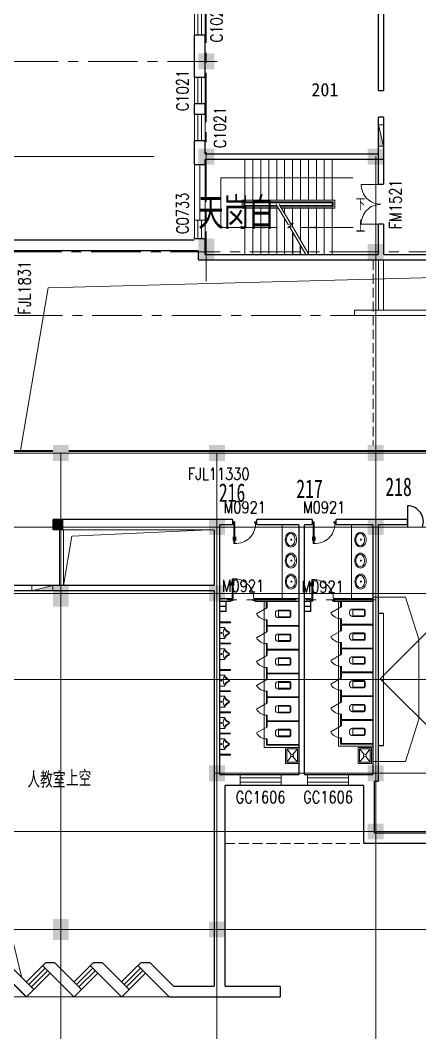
# Model space of a CAD drawing. Extents: x 2719331 to 3465925, y -270324 to -167476.
# Drawn here: x 2926251 to 2941347, y -242934 to -204677 of the extents above; entities that cross this region are included whole.
import ezdxf
from ezdxf.enums import TextEntityAlignment as Align

# ---------------------------------------------------------------- set-up
doc = ezdxf.new("R2010")
doc.units = 0
doc.header["$LTSCALE"] = 1500
doc.header["$MEASUREMENT"] = 0
doc.linetypes.add('CENTER', pattern=[2, 1.25, -0.25, 0.25, -0.25])
doc.linetypes.add('DASH', pattern=[0.35, 0.25, -0.1])
doc.layers.get('0').update_dxf_attribs({"linetype": 'CONTINUOUS', "lineweight": 0})
for name, color, linetype, lineweight in [('AXIS', 7, 'CONTINUOUS', 5), ('COLUMN', 7, 'CONTINUOUS', 5), ('DOTE', 7, 'CENTER', 5), ('LVTRY', 7, 'CONTINUOUS', 5), ('LVTRY_WINDOW', 7, 'CONTINUOUS', 5), ('OTHER', 7, 'CONTINUOUS', 5), ('P-S-TEXT', 7, 'CONTINUOUS', 5), ('PUB_DIM', 250, 'CONTINUOUS', 5), ('PUB_TEXT', 7, 'CONTINUOUS', 5), ('STAIR', 7, 'CONTINUOUS', 5), ('WALL', 7, 'CONTINUOUS', 5), ('WINDOW', 7, 'CONTINUOUS', 5), ('WINDOW_TEXT', 7, 'CONTINUOUS', 5), ('屋顶', 7, 'CONTINUOUS', 5), ('我的', 7, 'CONTINUOUS', 5), ('消火栓', 7, 'CONTINUOUS', 5), ('虚线', 7, 'DASH', 5), ('防火卷帘名称', 7, 'CONTINUOUS', 5)]:
    doc.layers.add(name, color=color, linetype=linetype, lineweight=lineweight)
doc.layers.add('中文', color=4, linetype='CONTINUOUS')
doc.layers.add('地面', color=250, linetype='CONTINUOUS')
doc.styles.add('_SIMPLEX', font='SIMPLEX.shx', dxfattribs={"width": 0.6})
doc.styles.add('H1', font='romans.shx', dxfattribs={"width": 1.2, "bigfont": 'hztxt.shx'})
doc.styles.add('HZ4', font='SimSun.ttf', dxfattribs={"width": 0.7, "height": 700})
doc.styles.add('SIMPLEX', font='SIMPLEX.SHX', dxfattribs={"width": 0.6})
doc.styles.get("Standard").update_dxf_attribs({"font": 'SIMHEI.TTF', "height": 1.2})

# ---------------------------------------------------------------- blocks, each defined once
blk = doc.blocks.new('_FZH')
blk.add_solid([(0.5, -0.5), (-0.5, -0.5), (0.5, 0.5), (-0.5, 0.5)])
blk = doc.blocks.new('_ARROW')
blk.add_solid([(0, 0), (-1, 0.1), (-1, -0.1)])
blk = doc.blocks.new('A$C68C06AB7')
at = {"layer": '消火栓'}
blk.add_hatch(color=256, dxfattribs=at).paths.add_polyline_path([(800, 200), (0, 200), (800, 0)])
blk.add_line((0, 200), (800, 0), dxfattribs=at)
blk.add_lwpolyline([(0, 200), (0, 0), (800, 0), (800, 200)], close=True, dxfattribs=at)
blk = doc.blocks.new('_WBLK')
for p, q in [((-0.5, 0.5), (0.5, 0.5)), ((0.5, 0.167), (-0.5, 0.167)), ((0.5, -0.167), (-0.5, -0.167)), ((-0.5, -0.5), (0.5, -0.5))]:
    blk.add_line(p, q)
at = {"layer": 'WINDOW_TEXT', "style": 'SIMPLEX', "flags": 9}
blk.add_attdef('A', text='', height=1, dxfattribs=at).set_placement((0, 1.5), align=Align.MIDDLE)
blk = doc.blocks.new('M_A3PTU')
for p, q in [((-0.5, 0), (-0.499, -0.498)), ((0.5, 0), (0.499, -0.498))]:
    blk.add_line(p, q)
for centre, start, end in [((-0.498, -0.001), 269.885, 0.0763), ((0.498, -0.001), 179.9237, 270.115)]:
    blk.add_arc(centre, 0.498, start, end)
blk = doc.blocks.new('_GCBLK')
at = {"linetype": 'DASH'}
for p, q in [((-0.5, -0.5), (-0.5, 0.5)), ((0.5, -0.5), (0.5, 0.5)), ((-0.5, 0.2), (0.5, 0.2)), ((-0.5, -0.2), (0.5, -0.2))]:
    blk.add_line(p, q, dxfattribs=at)
at = {"layer": 'WINDOW_TEXT', "style": 'SIMPLEX', "flags": 9}
blk.add_attdef('A', text='', height=1, dxfattribs=at).set_placement((0, 1.5), align=Align.MIDDLE)
blk = doc.blocks.new('_LV6')
for p, q in [((-140, -340), (-140, -780)), ((-110, -340), (-110, -770)), ((100, -300), (-100, -300)), ((100, -330), (-100, -330)), ((110, -770), (110, -340)), ((140, -780), (140, -340)), ((140, -770), (-140, -770)), ((-30, -890), (30, -890))]:
    blk.add_line(p, q)
for centre, radius, start, end in [((-100, -340), 40, 90, 180), ((-100, -340), 10, 90, 180), ((100, -340), 40, 0, 90), ((100, -340), 10, 0, 90), ((-30, -780), 110, 180, 270), ((30, -780), 110, 270, 0)]:
    blk.add_arc(centre, radius, start, end)
blk = doc.blocks.new('_DBLK')
blk.add_line((-0.5, 0), (0, -0.866))
blk.add_arc((-0.5, 0), 1, 300, 0)
at = {"layer": 'WINDOW_TEXT', "style": 'SIMPLEX', "flags": 9}
blk.add_attdef('A', text='', height=1, dxfattribs=at).set_placement((0, 1.5), align=Align.MIDDLE)
blk = doc.blocks.new('_LV3')
for points in [[(280, -265, 0.12431), (260, -186, 0.105707), (198, -113, 0.086941), (110, -67, 0.077137), (0, -50, 0.077137), (-110, -67, 0.086941), (-198, -113, 0.105707), (-260, -186, 0.12431), (-280, -265, 0.12431), (-260, -344, 0.105707), (-198, -417, 0.086941), (-110, -463, 0.077137), (0, -480, 0.077137), (110, -463, 0.086941), (198, -417, 0.105707), (260, -344, 0.12431)], [(230, -275, 0.12431), (216, -220, 0.105707), (168, -163, 0.086941), (95, -125, 0.077137), (0, -110, 0.077137), (-95, -125, 0.086941), (-168, -163, 0.105707), (-216, -220, 0.12431), (-230, -275, 0.12431), (-216, -330, 0.105707), (-168, -387, 0.086941), (-95, -425, 0.077137), (0, -440, 0.077137), (95, -425, 0.086941), (168, -387, 0.105707), (216, -330, 0.12431)]]:
    blk.add_lwpolyline(points, format="xyb", close=True)
blk.add_circle((0, -250), 20)
blk = doc.blocks.new('_LV8')
for p, q in [((-205, 0), (205, 0)), ((-205, -191), (-205, 0)), ((205, 0), (205, -191))]:
    blk.add_line(p, q)
blk.add_circle((0, -60), 20)
for centre, radius, start, end in [((-243, -391), 203, 19.2639, 79.2894), ((-152, -175), 10, 114.1084, 248.1394), ((5, -526), 395, 66.6675, 114.1084), ((-243, -401), 233, 19.2639, 68.1394), ((0, -306), 54, 199.2639, 269.7777), ((0, -316), 24, 199.2639, 269.4998), ((0, -306), 54, 270.2223, 340.7361), ((0, -316), 24, 270.5002, 340.7361), ((243, -401), 233, 110.4941, 160.7361), ((243, -391), 203, 100.7106, 160.7361), ((158, -173), 10, 290.4941, 66.6675)]:
    blk.add_arc(centre, radius, start, end)
blk = doc.blocks.new('M_A23MCU')
for p, q in [((-0.454, 0.081), (-0.454, 0.905)), ((-0.454, 0.905), (-0.413, 0.905)), ((-0.413, 0.905), (-0.413, 0.081)), ((-0.489, 0.782), (-0.489, 0.624)), ((-0.378, 0.782), (-0.378, 0.624)), ((-0.495, -0.002), (-0.495, 0.081)), ((-0.495, 0.081), (-0.454, 0.081)), ((-0.413, 0.081), (-0.454, 0.081)), ((-0.454, 0.081), (-0.454, 0.039)), ((-0.454, 0.039), (-0.413, 0.039)), ((-0.413, 0.039), (-0.413, -0.002)), ((0.412, 0.039), (0.412, -0.002)), ((0.453, 0.039), (0.412, 0.039)), ((0.453, 0.081), (0.453, 0.039)), ((0.494, 0.081), (0.453, 0.081)), ((0.494, -0.002), (0.494, 0.081)), ((-0.413, -0.002), (-0.495, -0.002)), ((-0.495, -0.002), (-0.495, -0.002)), ((0.412, -0.002), (0.494, -0.002)), ((0.494, -0.002), (0.494, -0.002))]:
    blk.add_line(p, q)
blk.add_arc((-0.372, 0.082), 0.825, 359.9283, 92.866)
blk = doc.blocks.new('_LV12')
for p, q in [((-250, -50), (-39, -219)), ((-250, -450), (-39, -281)), ((39, -219), (250, -50)), ((39, -281), (250, -450))]:
    blk.add_line(p, q)
for points in [[(300, -500), (300, 0), (-300, 0), (-300, -500)], [(250, -450), (250, -50), (-250, -50), (-250, -450)]]:
    blk.add_lwpolyline(points, close=True)
blk.add_circle((0, -250), 50)

msp = doc.modelspace()

# ---------------------------------------------------------------- linework, layer by layer
at = {"lineweight": 25}
msp.add_line((2940882.6, -223022.5), (2940882.6, -223831.5), dxfattribs=at)
msp.add_arc((2940882.6, -223622.5), 600, 339.61625, 90, dxfattribs=at)
at = {"layer": 'AXIS', "lineweight": 0}
msp.add_line((2925307.1, -209831.5), (2931307.1, -209831.5), dxfattribs=at)
at = {"layer": 'DOTE', "lineweight": 0}
for p, q in [((2933282.2, -176659), (2933282.2, -214903.5)), ((2933687.4, -206231.5), (2910974.2, -206231.5)), ((2978807.5, -213431.5), (2910974.2, -213431.5)), ((2910974.2, -215831.5), (2977655.9, -215831.5)), ((2939682.2, -226581.5), (2933682.2, -226581.5))]:
    msp.add_line(p, q, dxfattribs=at)
at = {"layer": 'LVTRY', "lineweight": 0}
for p, q in [((2936144.9, -226531.5), (2936144.9, -223731.5)), ((2938772.7, -226531.5), (2938772.7, -223731.5)), ((2939849.6, -229556.5), (2945674.6, -223731.5)), ((2935470.6, -226631.5), (2935470.6, -232152.3)), ((2938276.5, -226631.5), (2938276.5, -232111.5)), ((2934191.9, -227412.4), (2933791.9, -227412.4)), ((2934191.9, -227442.4), (2933791.9, -227442.4)), ((2934191.9, -227442.4), (2934191.9, -227412.4)), ((2935550.6, -227332.3), (2935580.6, -227332.3)), ((2935550.6, -227332.3), (2935550.6, -227782.3)), ((2935580.6, -227332.3), (2935580.6, -227542.3)), ((2935580.6, -227542.3), (2936780.6, -227542.3)), ((2935580.6, -227572.3), (2936780.6, -227572.3)), ((2935580.6, -227572.3), (2935580.6, -227782.3)), ((2938356.5, -227291.5), (2938356.5, -227741.5)), ((2938386.5, -227291.5), (2938356.5, -227291.5)), ((2938386.5, -227291.5), (2938386.5, -227501.5)), ((2939586.5, -227501.5), (2938386.5, -227501.5)), ((2938386.5, -227531.5), (2938386.5, -227741.5)), ((2939586.5, -227531.5), (2938386.5, -227531.5)), ((2935550.6, -227782.3), (2935580.6, -227782.3)), ((2938386.5, -227741.5), (2938356.5, -227741.5)), ((2934191.9, -228212.4), (2933791.9, -228212.4)), ((2934191.9, -228242.4), (2933791.9, -228242.4)), ((2934191.9, -228242.4), (2934191.9, -228212.4)), ((2935550.6, -228232.3), (2935550.6, -228682.3)), ((2935550.6, -228232.3), (2935580.6, -228232.3)), ((2935580.6, -228232.3), (2935580.6, -228442.3)), ((2938356.5, -228191.5), (2938356.5, -228641.5)), ((2938386.5, -228191.5), (2938356.5, -228191.5)), ((2938386.5, -228191.5), (2938386.5, -228401.5)), ((2935550.6, -228682.3), (2935580.6, -228682.3)), ((2935580.6, -228442.3), (2936780.6, -228442.3)), ((2935580.6, -228472.3), (2935580.6, -228682.3)), ((2935580.6, -228472.3), (2936780.6, -228472.3)), ((2938386.5, -228641.5), (2938356.5, -228641.5)), ((2939586.5, -228401.5), (2938386.5, -228401.5)), ((2938386.5, -228431.5), (2938386.5, -228641.5)), ((2939586.5, -228431.5), (2938386.5, -228431.5)), ((2935550.6, -229132.3), (2935580.6, -229132.3)), ((2935550.6, -229132.3), (2935550.6, -229582.3)), ((2935580.6, -229132.3), (2935580.6, -229342.3)), ((2938356.5, -229091.5), (2938356.5, -229541.5)), ((2938386.5, -229091.5), (2938356.5, -229091.5)), ((2938386.5, -229091.5), (2938386.5, -229301.5)), ((2934191.9, -229212.4), (2933791.9, -229212.4)), ((2934191.9, -229242.4), (2933791.9, -229242.4)), ((2934191.9, -229242.4), (2934191.9, -229212.4)), ((2935580.6, -229342.3), (2936780.6, -229342.3)), ((2935580.6, -229372.3), (2936780.6, -229372.3)), ((2935580.6, -229372.3), (2935580.6, -229582.3)), ((2939586.5, -229301.5), (2938386.5, -229301.5)), ((2938386.5, -229331.5), (2938386.5, -229541.5)), ((2939586.5, -229331.5), (2938386.5, -229331.5)), ((2935550.6, -229582.3), (2935580.6, -229582.3)), ((2938386.5, -229541.5), (2938356.5, -229541.5)), ((2939849.6, -229556.5), (2945674.6, -235381.5)), ((2934191.9, -230012.4), (2933791.9, -230012.4)), ((2934191.9, -230042.4), (2933791.9, -230042.4)), ((2934191.9, -230042.4), (2934191.9, -230012.4)), ((2935550.6, -230032.3), (2935580.6, -230032.3)), ((2935550.6, -230032.3), (2935550.6, -230482.3)), ((2935580.6, -230032.3), (2935580.6, -230242.3)), ((2935580.6, -230242.3), (2936780.6, -230242.3)), ((2935580.6, -230272.3), (2936780.6, -230272.3)), ((2935580.6, -230272.3), (2935580.6, -230482.3)), ((2938356.5, -229991.5), (2938356.5, -230441.5)), ((2938386.5, -229991.5), (2938356.5, -229991.5)), ((2938386.5, -229991.5), (2938386.5, -230201.5)), ((2939586.5, -230201.5), (2938386.5, -230201.5)), ((2938386.5, -230231.5), (2938386.5, -230441.5)), ((2939586.5, -230231.5), (2938386.5, -230231.5)), ((2935550.6, -230482.3), (2935580.6, -230482.3)), ((2938386.5, -230441.5), (2938356.5, -230441.5)), ((2934191.9, -230812.4), (2933791.9, -230812.4)), ((2934191.9, -230842.4), (2933791.9, -230842.4)), ((2934191.9, -230842.4), (2934191.9, -230812.4)), ((2935550.6, -230932.3), (2935580.6, -230932.3)), ((2935550.6, -230932.3), (2935550.6, -231382.3)), ((2935580.6, -230932.3), (2935580.6, -231142.3)), ((2938356.5, -230891.5), (2938356.5, -231341.5)), ((2938386.5, -230891.5), (2938356.5, -230891.5)), ((2938386.5, -230891.5), (2938386.5, -231101.5)), ((2935550.6, -231382.3), (2935580.6, -231382.3)), ((2935580.6, -231142.3), (2936780.6, -231142.3)), ((2935580.6, -231172.3), (2936780.6, -231172.3)), ((2935580.6, -231172.3), (2935580.6, -231382.3)), ((2938386.5, -231341.5), (2938356.5, -231341.5)), ((2939586.5, -231101.5), (2938386.5, -231101.5)), ((2938386.5, -231131.5), (2938386.5, -231341.5)), ((2939586.5, -231131.5), (2938386.5, -231131.5)), ((2934191.9, -231612.4), (2933791.9, -231612.4)), ((2934191.9, -231642.4), (2933791.9, -231642.4)), ((2935550.6, -231832.3), (2935580.6, -231832.3)), ((2935550.6, -231832.3), (2935550.6, -232072.3)), ((2935580.6, -231832.3), (2935580.6, -232042.3)), ((2938356.5, -231791.5), (2938356.5, -232031.5)), ((2938386.5, -231791.5), (2938356.5, -231791.5)), ((2938386.5, -231791.5), (2938386.5, -232001.5)), ((2935470.6, -232152.3), (2936780.6, -232152.3)), ((2935550.6, -232072.3), (2936780.6, -232072.3)), ((2935580.6, -232042.3), (2936780.6, -232042.3)), ((2939586.5, -232111.5), (2938276.5, -232111.5)), ((2939586.5, -232031.5), (2938356.5, -232031.5)), ((2939586.5, -232001.5), (2938386.5, -232001.5)), ((2934191.9, -232412.4), (2933791.9, -232412.4)), ((2934191.9, -232442.4), (2933791.9, -232442.4)), ((2934191.9, -232442.4), (2934191.9, -232412.4))]:
    msp.add_line(p, q, dxfattribs=at)
at = {"layer": 'LVTRY', "lineweight": 0, "const_width": 50}
for points in [[(2934209.5, -226631.5), (2933782.2, -226631.5)], [(2935550.6, -226631.5), (2935550.6, -226882.3)], [(2935550.6, -226882.3), (2935580.6, -226882.3)], [(2935580.6, -226631.5), (2935580.6, -226882.3)], [(2938356.5, -226631.5), (2938356.5, -226841.5)], [(2938386.5, -226841.5), (2938356.5, -226841.5)], [(2938386.5, -226631.5), (2938386.5, -226841.5)]]:
    msp.add_lwpolyline(points, dxfattribs=at)
at = {"layer": 'OTHER', "lineweight": 0}
msp.add_line((2924512.1, -233504.5), (2926299.2, -240806.6), dxfattribs=at)
for points in [[(2926264.6, -220931.5), (2927305.4, -214782.1), (2966882.2, -213731.6)], [(2927882.2, -226031.5), (2928197.2, -224168.9), (2933382.2, -223931.5)]]:
    msp.add_lwpolyline(points, dxfattribs=at)
at = {"layer": 'PUB_DIM', "lineweight": 0}
for points in [[(2935940.3, -212506.5), (2933830, -212506.5), (2933830, -210636), (2938818.6, -210636)], [(2936840.3, -212506.5), (2938831.8, -212506.5)]]:
    msp.add_lwpolyline(points, dxfattribs=at)
at = {"layer": 'STAIR', "lineweight": 0}
for p, q in [((2934740.3, -211481.5), (2934740.3, -209931.5)), ((2935040.3, -211481.5), (2935040.3, -209931.5)), ((2935340.3, -211481.5), (2935340.3, -209931.5)), ((2935640.3, -211481.5), (2935640.3, -209931.5)), ((2935940.3, -211481.5), (2935940.3, -209931.5)), ((2936240.3, -209931.5), (2936240.3, -211481.5)), ((2936540.3, -209931.5), (2936540.3, -211481.5)), ((2936840.3, -209931.5), (2936840.3, -211481.5)), ((2937140.3, -211481.5), (2937140.3, -209931.5)), ((2937440.3, -211481.5), (2937440.3, -209931.5)), ((2937740.3, -211481.5), (2937740.3, -209931.5)), ((2938040.3, -209931.5), (2938040.3, -211481.5)), ((2938140.3, -211481.5), (2934640.3, -211481.5)), ((2934640.3, -211781.5), (2934640.3, -211481.5)), ((2938080.3, -211541.5), (2934700.3, -211541.5)), ((2934700.3, -211721.5), (2934700.3, -211541.5)), ((2934740.3, -211721.5), (2934740.3, -211541.5)), ((2935040.3, -211581.5), (2935040.3, -211541.5)), ((2935340.3, -211581.5), (2935340.3, -211541.5)), ((2935640.3, -211581.5), (2935640.3, -211541.5)), ((2935940.3, -211581.5), (2935940.3, -211541.5)), ((2936240.3, -211541.5), (2936240.3, -211581.5)), ((2936540.3, -211541.5), (2936540.3, -211581.5)), ((2936840.3, -211541.5), (2936840.3, -211581.5)), ((2937140.3, -211581.5), (2937140.3, -211541.5)), ((2937440.3, -211581.5), (2937440.3, -211541.5)), ((2937740.3, -211581.5), (2937740.3, -211541.5)), ((2938040.3, -211541.5), (2938040.3, -211721.5)), ((2938080.3, -211541.5), (2938080.3, -211721.5)), ((2938140.3, -211481.5), (2938140.3, -211781.5)), ((2934640.3, -211781.5), (2935998, -211781.5)), ((2934700.3, -211721.5), (2935963.4, -211721.5)), ((2938040.3, -211581.5), (2934740.3, -211581.5)), ((2934740.3, -211681.5), (2935940.3, -211681.5)), ((2934740.3, -213531.5), (2934740.3, -211781.5)), ((2935040.3, -211721.5), (2935040.3, -211681.5)), ((2935040.3, -213531.5), (2935040.3, -211781.5)), ((2935340.3, -211721.5), (2935340.3, -211681.5)), ((2935340.3, -213531.5), (2935340.3, -211781.5)), ((2935640.3, -211721.5), (2935640.3, -211681.5)), ((2935640.3, -213531.5), (2935640.3, -211781.5)), ((2936379.1, -212391.5), (2935915.3, -211638.2)), ((2935940.3, -211721.5), (2935940.3, -211681.5)), ((2935940.3, -213531.5), (2935940.3, -211781.5)), ((2936479.6, -212365.6), (2936030.8, -211638.2)), ((2936055.8, -211681.5), (2938040.3, -211681.5)), ((2936078.9, -211721.5), (2938080.3, -211721.5)), ((2936113.5, -211781.5), (2938140.3, -211781.5)), ((2936240.3, -211681.5), (2936240.3, -211721.5)), ((2936240.3, -211781.5), (2936240.3, -211951.1)), ((2936540.3, -211681.5), (2936540.3, -211721.5)), ((2936540.3, -211781.5), (2936540.3, -212471.6)), ((2936840.3, -211681.5), (2936840.3, -211721.5)), ((2936840.3, -211781.5), (2936840.3, -212990.3)), ((2937140.3, -211721.5), (2937140.3, -211681.5)), ((2937140.3, -213531.5), (2937140.3, -211781.5)), ((2937440.3, -211721.5), (2937440.3, -211681.5)), ((2937440.3, -213531.5), (2937440.3, -211781.5)), ((2937740.3, -211721.5), (2937740.3, -211681.5)), ((2937740.3, -213531.5), (2937740.3, -211781.5)), ((2938040.3, -211781.5), (2938040.3, -213531.5)), ((2936240.3, -212151.1), (2936240.3, -213531.5)), ((2936359.8, -212518.1), (2936560, -212344.8)), ((2936540.7, -212471.4), (2936359.8, -212518.1)), ((2936560, -212344.8), (2936379.1, -212391.5)), ((2937037.3, -213531.5), (2936440.2, -212497.4)), ((2937152.7, -213531.5), (2936540.7, -212471.4)), ((2927482.2, -220931.5), (2920882.2, -220931.5)), ((2927482.2, -220971.5), (2920882.2, -220971.5)), ((2927482.2, -221031.5), (2920882.2, -221031.5)), ((2948382.2, -220931.5), (2928082.2, -220931.5)), ((2948382.2, -220971.5), (2928082.2, -220971.5)), ((2948382.2, -221031.5), (2928082.2, -221031.5)), ((2927732.2, -226031.5), (2927732.2, -223931.5)), ((2927782.2, -226031.5), (2927782.2, -223931.5)), ((2927882.2, -223931.5), (2927882.2, -226031.5))]:
    msp.add_line(p, q, dxfattribs=at)
at = {"layer": 'STAIR', "lineweight": 0, "const_width": 50}
for points in [[(2938040.3, -209931.5), (2934740.3, -209931.5)], [(2936540.3, -212670.7), (2936540.3, -213531.5)], [(2936840.3, -213190.3), (2936840.3, -213531.5)]]:
    msp.add_lwpolyline(points, dxfattribs=at)
at = {"layer": 'WALL', "lineweight": 0}
for p, q in [((2939582.2, -226481.5), (2940812, -226481.5)), ((2941312, -228068.1), (2940812, -226481.5)), ((2939982.2, -227081.5), (2939982.2, -232081.5)), ((2941312, -228068.1), (2941312, -231081.5)), ((2941312, -231081.5), (2940812, -232681.5)), ((2939582.2, -232681.5), (2940812, -232681.5)), ((2917482.2, -241581.5), (2931882.2, -241581.5))]:
    msp.add_line(p, q, dxfattribs=at)
at = {"layer": 'WALL', "lineweight": 0, "const_width": 50}
for points in [[(2939782.2, -207332.6), (2939782.2, -190431.6)], [(2939982.2, -190431.6), (2939982.2, -207332.6)], [(2933232.2, -205231.5), (2932832.2, -205231.5)], [(2932832.2, -206831.5), (2932832.2, -205231.5)], [(2933232.2, -205231.5), (2933232.2, -206831.5)], [(2933232.2, -206831.5), (2932832.2, -206831.5)], [(2939982.2, -207332.6), (2939782.2, -207332.6)], [(2933232.2, -207831.5), (2932832.2, -207831.5)], [(2932832.2, -208231.5), (2932832.2, -207831.5)], [(2933232.2, -207831.5), (2933232.2, -208231.5)], [(2933232.2, -208231.5), (2932832.2, -208231.5)], [(2939782.2, -210881.5), (2939782.2, -208332.6)], [(2939982.2, -208332.6), (2939782.2, -208332.6)], [(2939982.2, -208332.6), (2939982.2, -210881.5)], [(2933232.2, -209231.5), (2932832.2, -209231.5)], [(2932832.2, -210131.5), (2932832.2, -209231.5)], [(2933232.2, -209231.5), (2933232.2, -209731.5)], [(2939782.2, -209731.5), (2933232.2, -209731.5)], [(2933232.2, -209931.5), (2933232.2, -210131.5)], [(2939982.2, -209931.5), (2933232.2, -209931.5)], [(2939782.2, -209931.5), (2939982.2, -209931.5)], [(2933232.2, -210131.5), (2932832.2, -210131.5)], [(2939782.2, -210881.5), (2939982.2, -210881.5)], [(2939782.2, -213531.5), (2939782.2, -212381.5)], [(2939782.2, -212381.5), (2939982.2, -212381.5)], [(2939982.2, -212381.5), (2939982.2, -213531.5)], [(2932832.2, -212981.5), (2925982.2, -212981.5)], [(2932832.2, -212881.5), (2932832.2, -212931.5)], [(2932832.2, -212931.5), (2933232.2, -212931.5)], [(2933232.2, -212931.5), (2933232.2, -213531.5)], [(2932982.2, -213381.5), (2925582.2, -213381.5)], [(2932982.2, -213731.5), (2932982.2, -213381.5)], [(2939982.2, -213731.5), (2932982.2, -213731.5)], [(2939782.2, -213531.5), (2933232.2, -213531.5)], [(2939982.2, -213531.5), (2942032.2, -213531.5)], [(2939982.2, -213731.5), (2942282.2, -213731.5)], [(2934282.2, -223531.5), (2927482.2, -223531.5)], [(2927482.2, -223531.5), (2927482.2, -223931.5)], [(2934282.2, -223731.5), (2933782.2, -223731.5)], [(2933782.2, -223731.5), (2933782.2, -228031.6)], [(2934282.2, -223531.5), (2934282.2, -223731.5)], [(2935182.2, -223531.5), (2935182.2, -223731.5)], [(2936782.2, -223531.5), (2935182.2, -223531.5)], [(2936782.2, -223731.5), (2935182.2, -223731.5)], [(2937282.2, -223531.5), (2936782.2, -223531.5)], [(2936782.2, -228501.5), (2936782.2, -223731.5)], [(2937282.2, -223731.5), (2936982.2, -223731.5)], [(2936982.2, -233181.5), (2936982.2, -223731.5)], [(2937282.2, -223731.5), (2937282.2, -223531.5)], [(2938182.2, -223731.5), (2938182.2, -223531.5)], [(2939782.2, -223531.5), (2938182.2, -223531.5)], [(2939582.2, -223731.5), (2938182.2, -223731.5)], [(2940882.6, -223531.5), (2939582.2, -223531.5)], [(2939582.2, -233181.5), (2939582.2, -223731.5)], [(2940882.6, -223731.5), (2939782.2, -223731.5)], [(2939782.2, -233431.5), (2939782.2, -223731.5)], [(2940882.6, -223531.5), (2940882.6, -223731.5)], [(2933582.2, -223931.5), (2927482.2, -223931.5)], [(2933582.2, -223931.5), (2933582.2, -226031.5)], [(2933582.2, -226031.5), (2916982.2, -226031.5)], [(2933582.2, -226231.5), (2916982.2, -226231.5)], [(2933582.2, -226231.5), (2933582.2, -241181.5)], [(2933782.2, -226531.5), (2934209.5, -226531.5)], [(2933782.2, -226631.5), (2934022.2, -226631.5), (2934022.2, -227011.5), (2933782.2, -227011.5), (2933782.2, -226631.5)], [(2933782.2, -226631.5), (2934209.5, -226631.5)], [(2934209.5, -226631.5), (2933782.2, -226631.5)], [(2933782.2, -226821.5), (2934022.2, -226821.5)], [(2934209.5, -226631.5), (2934209.5, -226531.5)], [(2935115.8, -226531.5), (2936782.2, -226531.5)], [(2935115.8, -226531.5), (2935115.8, -226631.5)], [(2935115.8, -226631.5), (2936782.2, -226631.5)], [(2936982.2, -226531.5), (2937231.3, -226531.5)], [(2936982.2, -226631.5), (2937222.2, -226631.5), (2937222.2, -227011.5), (2936982.2, -227011.5), (2936982.2, -226631.5)], [(2936982.2, -226631.5), (2937231.3, -226631.5)], [(2936982.2, -226821.5), (2937222.2, -226821.5)], [(2937231.3, -226531.5), (2937231.3, -226631.5)], [(2938105.6, -226531.5), (2939582.2, -226531.5)], [(2938105.6, -226631.5), (2938105.6, -226531.5)], [(2938105.6, -226631.5), (2939582.2, -226631.5)], [(2939782.2, -227081.5), (2939982.2, -227081.5)], [(2933782.2, -228031.6), (2933782.2, -233181.5)], [(2936782.2, -233181.5), (2936782.2, -228501.5)], [(2939782.2, -232081.5), (2939982.2, -232081.5)], [(2936782.2, -233181.5), (2933782.2, -233181.5)], [(2939582.2, -233181.5), (2936982.2, -233181.5)], [(2933982.2, -233581.5), (2933982.2, -241181.5)], [(2939232.2, -233581.5), (2933982.2, -233581.5)], [(2939232.2, -235781.5), (2939232.2, -233581.5)], [(2939632.2, -233431.5), (2939782.2, -233431.5)], [(2939632.2, -233431.5), (2939632.2, -235381.5)], [(2939632.2, -235381.5), (2941782.2, -235381.5)], [(2941782.2, -235781.5), (2939232.2, -235781.5)], [(2926482.2, -241581.5), (2925299.3, -240398.6)], [(2926765, -241298.6), (2925748.2, -240281.8)], [(2927099.3, -240398.6), (2927216.2, -240281.8)], [(2928282.2, -241581.5), (2927099.3, -240398.6)], [(2927548.2, -240281.8), (2927216.2, -240281.8)], [(2928565, -241298.6), (2927548.2, -240281.8)], [(2928899.3, -240398.6), (2929016.2, -240281.8)], [(2930082.2, -241581.5), (2928899.3, -240398.6)], [(2929348.2, -240281.8), (2929016.2, -240281.8)], [(2930365, -241298.6), (2929348.2, -240281.8)], [(2930699.3, -240398.6), (2930816.2, -240281.8)], [(2931882.2, -241581.5), (2930699.3, -240398.6)], [(2931148.2, -240281.8), (2930816.2, -240281.8)], [(2932047.9, -241181.5), (2931148.2, -240281.8)], [(2926765, -241298.6), (2926482.2, -241581.5)], [(2928565, -241298.6), (2928282.2, -241581.5)], [(2930365, -241298.6), (2930082.2, -241581.5)], [(2933582.2, -241181.5), (2932047.9, -241181.5)], [(2933982.2, -241181.5), (2936082.2, -241181.5)], [(2936082.2, -241581.5), (2936082.2, -241181.5)], [(2936082.2, -241581.5), (2936082.2, -241181.5)], [(2931882.2, -241581.5), (2936082.2, -241581.5)]]:
    msp.add_lwpolyline(points, dxfattribs=at)
at = {"layer": 'WINDOW', "lineweight": 0}
for p, q in [((2932832.2, -212231.5), (2932832.2, -210131.5)), ((2933032.2, -212231.5), (2933032.2, -210131.5)), ((2933232.2, -212231.5), (2933232.2, -210131.5)), ((2932832.2, -212231.5), (2933232.2, -212231.5))]:
    msp.add_line(p, q, dxfattribs=at)
at = {"layer": '屋顶', "lineweight": 0}
for p, q in [((2939782.2, -213731.5), (2939782.2, -215631.5)), ((2939982.2, -213731.5), (2939982.2, -215631.5)), ((2947982.2, -215631.5), (2938882.2, -215631.5)), ((2938882.2, -215631.5), (2938882.2, -215831.5)), ((2938882.2, -215831.5), (2948882.2, -215831.5))]:
    msp.add_line(p, q, dxfattribs=at)
at = {"layer": '我的', "lineweight": 0}
for p, q in [((2939682.2, -247674.8), (2939682.2, -209831.5)), ((2978807.5, -221031.5), (2910974.2, -221031.5)), ((2927782.2, -247942.5), (2927782.2, -221031.5)), ((2933682.2, -221031.5), (2933682.2, -247942.5)), ((2978807.5, -223831.5), (2910974.2, -223831.5)), ((2978807.5, -226331.5), (2914682.2, -226331.5)), ((2978807.5, -229581.5), (2910974.2, -229581.5)), ((2978807.5, -233131.5), (2933582.2, -233131.5)), ((2978807.5, -235331.5), (2910974.2, -235331.5)), ((2978807.5, -239031.5), (2910974.2, -239031.5))]:
    msp.add_line(p, q, dxfattribs=at)
at = {"layer": '虚线', "lineweight": 0}
for p, q in [((2939582.2, -213731.5), (2939582.2, -220731.5)), ((2933982.2, -235781.5), (2939232.2, -235781.5))]:
    msp.add_line(p, q, dxfattribs=at)

# ---------------------------------------------------------------- block references
at = {"layer": 'COLUMN', "lineweight": 0, "xscale": 600, "zscale": 600}
for p, yscale in [((2933282.2, -206231.5), 600), ((2933282.2, -209831.5), 600), ((2939682.2, -209831.5), 600), ((2933282.2, -213331.5), 800), ((2939682.2, -213431.5), 600)]:
    msp.add_blockref('_FZH', p, dxfattribs=dict(at, yscale=yscale))
at = {"layer": 'COLUMN', "lineweight": 0, "rotation": 359.9999999999999}
for p, xscale, yscale, zscale in [((2927782.2, -221031.5), 600, 600, 600), ((2933682.2, -221031.5), 600, 600, 600), ((2939682.2, -221031.5), 600, 600, 600), ((2927682.2, -223731.5), 400, 400, 400), ((2933682.2, -223831.5), 600, 600, 600), ((2939682.2, -223831.5), 600, 600, 600), ((2927782.2, -226431.5), 600, 800, 600), ((2933682.2, -226331.5), 600, 600, 600), ((2933682.2, -233131.5), 600, 600, 600), ((2939682.2, -233131.5), 600, 600, 600), ((2939682.2, -235331.5), 600, 600, 600), ((2927782.2, -239031.5), 600, 800, 600), ((2933682.2, -239031.5), 600, 600, 600)]:
    msp.add_blockref('_FZH', p, dxfattribs=dict(at, xscale=xscale, yscale=yscale, zscale=zscale))
at = {"layer": 'LVTRY', "lineweight": 0, "xscale": -1, "rotation": 270.000000000045}
for p in [(2936744.9, -224301.4), (2939372.7, -224301.4), (2936744.9, -225094.2), (2939372.7, -225094.2), (2936749.2, -225887), (2939377, -225887)]:
    msp.add_blockref('_LV3', p, dxfattribs=at)
at = {"layer": 'LVTRY', "lineweight": 0}
for name, p, rotation in [('_LV6', (2936780.6, -227107.3), 269.999999999916), ('_LV6', (2939586.5, -227066.5), 269.9999999998707), ('_LV8', (2933791.9, -227827.4), 90.00000000000512), ('_LV6', (2936780.6, -228007.3), 269.999999999916), ('_LV6', (2939586.5, -227966.5), 269.9999999998707), ('_LV8', (2933791.9, -228627.4), 90.00000000000512), ('_LV6', (2936780.6, -228907.3), 269.999999999916), ('_LV6', (2939586.5, -228866.5), 269.9999999998707), ('_LV8', (2933791.9, -229627.4), 90.00000000000512), ('_LV6', (2936780.6, -229807.3), 269.999999999916), ('_LV6', (2939586.5, -229766.5), 269.9999999998707), ('_LV8', (2933791.9, -230427.4), 90.00000000000512), ('_LV6', (2936780.6, -230707.3), 269.999999999916), ('_LV6', (2939586.5, -230666.5), 269.9999999998707), ('_LV8', (2933791.9, -231227.4), 90.00000000000512), ('_LV6', (2939586.5, -231566.5), 269.9999999998707), ('_LV8', (2933791.9, -232027.4), 90.00000000000512), ('_LV6', (2936780.6, -231607.3), 269.999999999916), ('_LV12', (2936771.6, -232460.8), 270.000000000114), ('_LV12', (2939524.5, -232456.1), 270.000000000114)]:
    msp.add_blockref(name, p, dxfattribs=dict(at, rotation=rotation))
at = {"layer": 'LVTRY_WINDOW', "lineweight": 0, "xscale": 450, "yscale": 450, "zscale": 450}
for p, rotation in [((2938371.5, -227066.5), 269.9999999998711), ((2935565.6, -227107.3), 269.9999999999164), ((2935565.6, -228007.3), 269.9999999999164), ((2938371.5, -227966.5), 269.9999999998711), ((2935565.6, -228907.3), 269.9999999999164), ((2938371.5, -228866.5), 269.9999999998711), ((2935565.6, -229807.3), 269.9999999999164), ((2938371.5, -229766.5), 269.9999999998711), ((2935565.6, -230707.3), 269.9999999999164), ((2938371.5, -230666.5), 269.9999999998711), ((2935565.6, -231607.3), 269.9999999999164), ((2938371.5, -231566.5), 269.9999999998711)]:
    msp.add_blockref('_DBLK', p, dxfattribs=dict(at, rotation=rotation))
at = {"layer": 'PUB_DIM', "lineweight": 0, "extrusion": (0, 0, -1), "xscale": -600, "yscale": 600, "zscale": -600}
msp.add_blockref('_ARROW', (-2935940.3, -212506.5), dxfattribs=at)
at = {"layer": 'PUB_DIM', "lineweight": 0, "extrusion": (0, 0, -1), "xscale": -600, "yscale": 600, "zscale": -600, "rotation": 180}
msp.add_blockref('_ARROW', (-2936840.3, -212506.5), dxfattribs=at)
at = {"layer": 'WINDOW', "lineweight": 0}
ref = msp.add_blockref('_WBLK', (2933032.2, -204731.5), dxfattribs=dict(at, xscale=1000, yscale=399.9999999236315, zscale=1000, rotation=90))
ref.add_attrib('A', 'C1021', dxfattribs={"layer": 'WINDOW_TEXT', "height": 450, "rotation": 90, "style": '_SIMPLEX', "width": 0.8, "flags": 8}).set_placement((2933670.3, -204731.5), align=Align.MIDDLE)
ref = msp.add_blockref('_WBLK', (2933032.2, -207331.5), dxfattribs=dict(at, xscale=1000, yscale=399.9999999240972, zscale=1000, rotation=90))
ref.add_attrib('A', 'C1021', dxfattribs={"layer": 'WINDOW_TEXT', "height": 450, "rotation": 90, "style": '_SIMPLEX', "width": 0.8, "flags": 8}).set_placement((2932382.2, -207331.5), align=Align.MIDDLE)
ref = msp.add_blockref('_WBLK', (2933032.2, -208731.5), dxfattribs=dict(at, xscale=1000, yscale=399.9999999240972, zscale=1000, rotation=90))
ref.add_attrib('A', 'C1021', dxfattribs={"layer": 'WINDOW_TEXT', "height": 450, "rotation": 90, "style": '_SIMPLEX', "width": 0.8, "flags": 8}).set_placement((2933797.8, -208731.5), align=Align.MIDDLE)
ref = msp.add_blockref('M_A3PTU', (2939882.2, -211631.5), dxfattribs=dict(at, xscale=1500, yscale=-1500, zscale=1500, rotation=90))
ref.add_attrib('A', 'FM1521', dxfattribs={"layer": 'WINDOW_TEXT', "height": 450, "rotation": 90, "style": '_SIMPLEX', "width": 0.8, "flags": 8}).set_placement((2940432.2, -211631.5, -360295.4), align=Align.MIDDLE)
ref = msp.add_blockref('_WBLK', (2933032.2, -212581.5), dxfattribs=dict(at, xscale=700, yscale=400.0000000107102, zscale=700, rotation=90))
ref.add_attrib('A', 'C0733', dxfattribs={"layer": 'WINDOW_TEXT', "height": 450, "rotation": 90, "style": '_SIMPLEX', "width": 0.8, "flags": 8}).set_placement((2932382.2, -211974.1), align=Align.MIDDLE)
ref = msp.add_blockref('M_A23MCU', (2934732.2, -223631.5), dxfattribs=dict(at, xscale=900, yscale=-900, zscale=900))
ref.add_attrib('A', 'M0921', dxfattribs={"layer": 'WINDOW_TEXT', "height": 450, "style": '_SIMPLEX', "width": 0.8, "flags": 8}).set_placement((2934732.2, -223081.5), align=Align.MIDDLE)
ref = msp.add_blockref('M_A23MCU', (2937732.2, -223631.5), dxfattribs=dict(at, xscale=900, yscale=-900, zscale=900))
ref.add_attrib('A', 'M0921', dxfattribs={"layer": 'WINDOW_TEXT', "height": 450, "style": '_SIMPLEX', "width": 0.8, "flags": 8}).set_placement((2937732.2, -223081.5), align=Align.MIDDLE)
ref = msp.add_blockref('M_A23MCU', (2934666.8, -226595), dxfattribs=dict(at, xscale=900, yscale=900, zscale=900))
ref.add_attrib('A', 'M0921', dxfattribs={"layer": 'WINDOW_TEXT', "height": 450, "style": '_SIMPLEX', "width": 0.8, "flags": 8}).set_placement((2934666.8, -226045), align=Align.MIDDLE)
ref = msp.add_blockref('M_A23MCU', (2937677.1, -226627.1), dxfattribs=dict(at, xscale=900, yscale=900, zscale=900))
ref.add_attrib('A', 'M0921', dxfattribs={"layer": 'WINDOW_TEXT', "height": 450, "style": '_SIMPLEX', "width": 0.8, "flags": 8}).set_placement((2937677.1, -226077.1), align=Align.MIDDLE)
ref = msp.add_blockref('_GCBLK', (2935332.5, -233381.5), dxfattribs=dict(at, xscale=-1550, yscale=399.9991050362877, zscale=1550, rotation=180))
ref.add_attrib('A', 'GC1606', dxfattribs={"layer": 'WINDOW_TEXT', "height": 450, "style": '_SIMPLEX', "width": 0.8, "flags": 8}).set_placement((2935332.5, -234031.5), align=Align.MIDDLE)
ref = msp.add_blockref('_GCBLK', (2937882.5, -233381.5), dxfattribs=dict(at, xscale=-1550, yscale=399.9991050362877, zscale=1550, rotation=180))
ref.add_attrib('A', 'GC1606', dxfattribs={"layer": 'WINDOW_TEXT', "height": 450, "style": '_SIMPLEX', "width": 0.8, "flags": 8}).set_placement((2937882.5, -234031.5), align=Align.MIDDLE)
at = {"layer": 'WINDOW', "lineweight": 0, "xscale": 873, "zscale": 873}
for p, yscale, rotation in [((2926932.1, -240848.7), 400, 44.99999999999437), ((2928732.1, -240848.7), 400, 44.99999999999437), ((2930532.1, -240848.7), 400.0000000572763, 225), ((2930532.1, -240848.7), 400, 44.99999999999437)]:
    msp.add_blockref('_WBLK', p, dxfattribs=dict(at, yscale=yscale, rotation=rotation))
at = {"layer": '消火栓', "lineweight": 0, "xscale": -1}
for p, rotation in [((2939982.2, -208631.5), 90), ((2926682.2, -226031.5), 180)]:
    msp.add_blockref('A$C68C06AB7', p, dxfattribs=dict(at, rotation=rotation))

# ---------------------------------------------------------------- texts
at = {"layer": 'P-S-TEXT', "lineweight": 0, "style": 'H1', "width": 0.8}
for s, p in [('下', (2938929.3, -211859.4)), ('上', (2938929.3, -212685.5))]:
    msp.add_text(s, height=450, rotation=360, dxfattribs=at).set_placement(p)
at = {"layer": 'PUB_TEXT', "lineweight": 0, "style": 'H1', "width": 0.8}
for s, p in [('上空', (2927975.2, -233624.7)), ('人教室', (2926518.4, -233674.9))]:
    msp.add_text(s, height=600, dxfattribs=at).set_placement(p)
at = {"layer": 'WINDOW_TEXT', "lineweight": 0, "style": '_SIMPLEX', "width": 0.8}
msp.add_text('FJL11330', height=450, dxfattribs=at).set_placement((2932586.8, -222037.9))
at = {"layer": '中文', "insert": (2937251.3, -207048.6), "char_height": 500, "width": 6011.563, "attachment_point": 1}
msp.add_mtext('{\\fFangSong_GB2312|b0|i0|c134|p49;\\C0;201}', dxfattribs=at)
at = {"layer": '地面', "lineweight": 25, "char_height": 700, "width": 2451.47, "attachment_point": 1, "style": 'HZ4'}
for s, insert in [('{\\C0;216}', (2933755.1, -222172.8)), ('{\\C0;217}', (2936681.7, -222026.6)), ('{\\C0;218}', (2940047.3, -221953.5))]:
    msp.add_mtext(s, dxfattribs=dict(at, insert=insert))
at = {"layer": '我的', "lineweight": 0, "style": 'H1', "width": 0.8}
msp.add_text('天岗白', height=1200, dxfattribs=at).set_placement((2932973.8, -212568.7))
at = {"layer": '防火卷帘名称', "lineweight": 0, "style": '_SIMPLEX', "width": 0.8}
msp.add_text('FJL1831', height=450, rotation=90, dxfattribs=at).set_placement((2926632.8, -215788.9))

doc.saveas('drawing.dxf')
